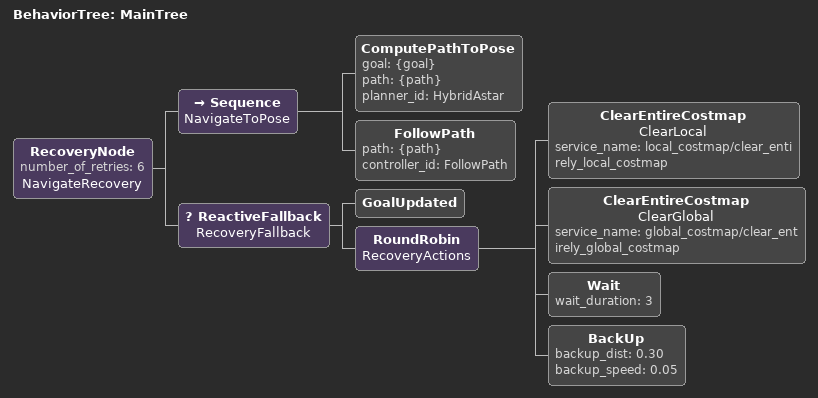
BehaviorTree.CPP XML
<root main_tree_to_execute="MainTree">
    <BehaviorTree ID="MainTree">
        <RecoveryNode number_of_retries="6" name="NavigateRecovery">
            <Sequence name="NavigateToPose">
                <ComputePathToPose goal="{goal}" path="{path}" planner_id="HybridAstar" />
                <FollowPath path="{path}" controller_id="FollowPath" />
            </Sequence>
            <ReactiveFallback name="RecoveryFallback">
                <GoalUpdated />
                <RoundRobin name="RecoveryActions">
                    <ClearEntireCostmap name="ClearLocal"
                        service_name="local_costmap/clear_entirely_local_costmap" />
                    <ClearEntireCostmap name="ClearGlobal"
                        service_name="global_costmap/clear_entirely_global_costmap" />
                    <Wait wait_duration="3" />
                    <BackUp backup_dist="0.30" backup_speed="0.05" />
                </RoundRobin>
            </ReactiveFallback>
        </RecoveryNode>
    </BehaviorTree>
</root>
